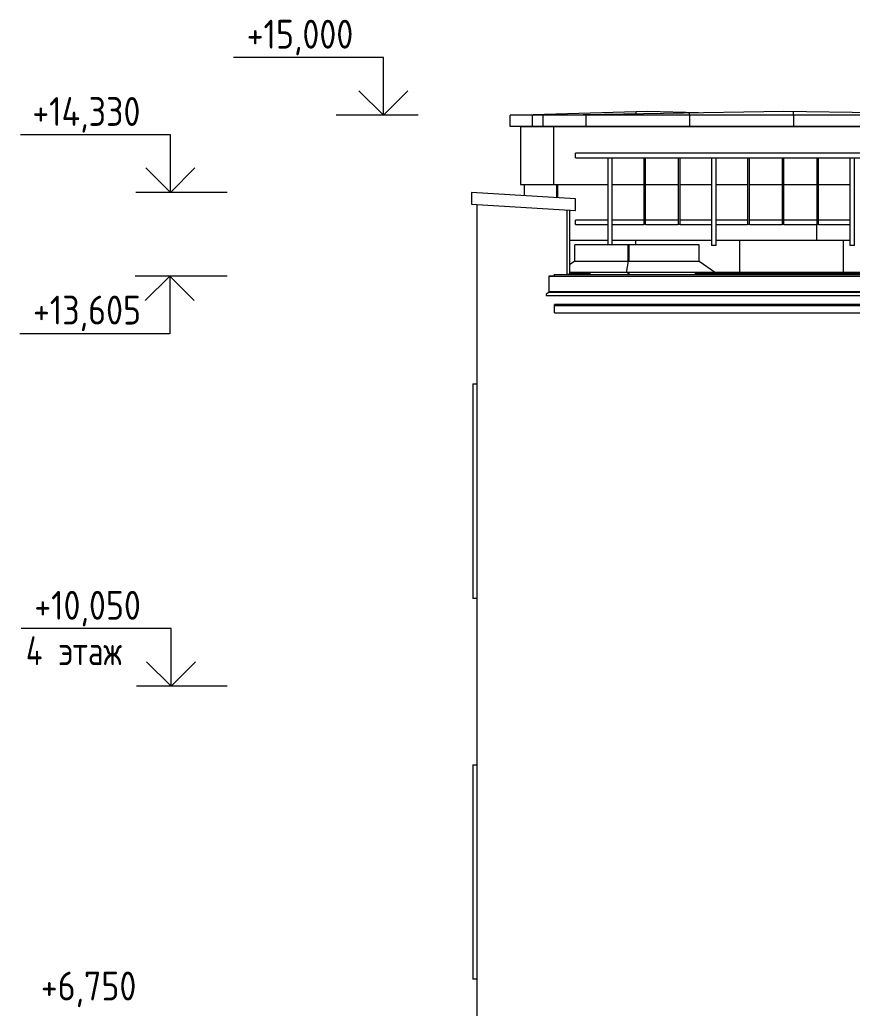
# Model space of a CAD drawing. Header units: millimetres. Extents: x -515342 to 330399, y -224905 to 507333.
# Drawn here: x 218882 to 226098, y 9327 to 17895 of the extents above; entities that cross this region are included whole.
import ezdxf

# ---------------------------------------------------------------- set-up
doc = ezdxf.new("R2010")
doc.units = ezdxf.units.MM
doc.layers.get('0').update_dxf_attribs({"lineweight": 0})
for name, color, linetype, lineweight in [('Аннотация', 7, 'Continuous', 0), ('Витраж', 7, 'Continuous', 0), ('Крыша', 7, 'Continuous', 0), ('Крыша штриховка', 7, 'Continuous', 0), ('Линии', 7, 'Continuous', 0), ('Обобщенные модели', 7, 'Continuous', 0), ('Ограждение', 7, 'Continuous', 0), ('Отметки', 7, 'Continuous', 0), ('Стены', 7, 'Continuous', 0), ('Стены внутренние', 7, 'Continuous', 0), ('Стены наружные', 7, 'Continuous', 0), ('Стены штриховка поверхности', 7, 'Continuous', 0)]:
    doc.layers.add(name, color=color, linetype=linetype, lineweight=lineweight)
doc.styles.add('GOST Common_1', font='', dxfattribs={"width": 0.9, "height": 250})
doc.styles.add('GOST Common_3', font='', dxfattribs={"width": 0.8, "height": 350})
doc.styles.get('GOST Common_1').set_extended_font_data('GOST Common')
doc.styles.get('GOST Common_3').set_extended_font_data('GOST Common')

# ---------------------------------------------------------------- blocks, each defined once
blk = doc.blocks.new('Прямоугольный импост - АР_Откос_Металлический_50х330 Коричневый Правый-V105-О_АР_Эскиз_Фасад 1-12 копия 1')
at = {"layer": 'Витраж'}
for p, q in [((-515, 9370), (-475, 9370)), ((-515, 9370), (-515, 7510)), ((-475, 7510), (-515, 7510))]:
    blk.add_line(p, q, dxfattribs=at)
blk = doc.blocks.new('Прямоугольный импост - АР_Откос_Металлический_50х330 Белый Правый-9899492-О_АР_Эскиз_Фасад 1-12 копия 1')
at = {"layer": 'Витраж'}
for p, q in [((-515, 2620), (-475, 2620)), ((-515, 2620), (-515, 760)), ((-475, 760), (-515, 760))]:
    blk.add_line(p, q, dxfattribs=at)
blk = doc.blocks.new('ASVP_ОМ_Водосточный желоб - Желоб 125-9912284-О_АР_Эскиз_Фасад 1-12 копия 1')
at = {"layer": 'Обобщенные модели'}
for p, q in [((195, 13287.5), (195, 13350)), ((16793.4, 13350), (195, 13350)), ((195, 13287.5), (16885.9, 13287.5))]:
    blk.add_line(p, q, dxfattribs=at)
blk = doc.blocks.new('FP_273-О_АР_Эскиз_Фасад 1-12 копия 1')
at = {"layer": 'Обобщенные модели'}
for p, q in [((16885.9, 13358.6), (195, 13358.6)), ((229, 13353.1), (229, 13359)), ((329, 13353.1), (329, 13359)), ((429, 13353.1), (429, 13359)), ((529, 13353.1), (529, 13359)), ((629, 13353.1), (629, 13359)), ((729, 13353.1), (729, 13359)), ((829, 13353.1), (829, 13359)), ((929, 13353.1), (929, 13359)), ((1029, 13353.1), (1029, 13359)), ((1129, 13353.1), (1129, 13359)), ((1229, 13353.1), (1229, 13359)), ((1329, 13353.1), (1329, 13359)), ((1429, 13353.1), (1429, 13359)), ((1529, 13353.1), (1529, 13359)), ((1629, 13353.1), (1629, 13359)), ((1729, 13353.1), (1729, 13359)), ((1829, 13353.1), (1829, 13359)), ((1929, 13353.1), (1929, 13359)), ((2029, 13353.1), (2029, 13359)), ((2129, 13353.1), (2129, 13359)), ((2229, 13353.1), (2229, 13359)), ((2329, 13353.1), (2329, 13359)), ((2429, 13353.1), (2429, 13359)), ((2529, 13353.1), (2529, 13359)), ((2629, 13353.1), (2629, 13359)), ((2729, 13353.1), (2729, 13359)), ((2829, 13353.1), (2829, 13359)), ((2929, 13353.1), (2929, 13359)), ((3029, 13353.1), (3029, 13359)), ((3129, 13353.1), (3129, 13359)), ((3229, 13353.1), (3229, 13359)), ((3329, 13353.1), (3329, 13359)), ((3429, 13353.1), (3429, 13359)), ((3529, 13353.1), (3529, 13359)), ((3629, 13353.1), (3629, 13359)), ((3729, 13353.1), (3729, 13359)), ((3829, 13353.1), (3829, 13359)), ((3929, 13353.1), (3929, 13359)), ((4029, 13353.1), (4029, 13359)), ((4129, 13353.1), (4129, 13359)), ((4229, 13353.1), (4229, 13359)), ((4329, 13353.1), (4329, 13359)), ((4429, 13353.1), (4429, 13359)), ((4529, 13353.1), (4529, 13359)), ((4629, 13353.1), (4629, 13359)), ((4729, 13353.1), (4729, 13359)), ((4829, 13353.1), (4829, 13359)), ((4929, 13353.1), (4929, 13359)), ((5029, 13353.1), (5029, 13359)), ((5129, 13353.1), (5129, 13359)), ((5229, 13353.1), (5229, 13359)), ((5329, 13353.1), (5329, 13359)), ((5429, 13353.1), (5429, 13359)), ((5529, 13353.1), (5529, 13359)), ((5629, 13353.1), (5629, 13359)), ((5729, 13353.1), (5729, 13359)), ((5829, 13353.1), (5829, 13359)), ((5929, 13353.1), (5929, 13359)), ((6029, 13353.1), (6029, 13359)), ((6129, 13353.1), (6129, 13359)), ((6229, 13353.1), (6229, 13359)), ((6329, 13353.1), (6329, 13359)), ((6429, 13353.1), (6429, 13359)), ((6529, 13353.1), (6529, 13359)), ((6629, 13353.1), (6629, 13359)), ((6729, 13353.1), (6729, 13359)), ((6829, 13353.1), (6829, 13359)), ((6929, 13353.1), (6929, 13359)), ((7029, 13353.1), (7029, 13359)), ((7129, 13353.1), (7129, 13359)), ((7229, 13353.1), (7229, 13359)), ((7329, 13353.1), (7329, 13359)), ((7429, 13353.1), (7429, 13359)), ((7529, 13353.1), (7529, 13359)), ((7629, 13353.1), (7629, 13359)), ((7729, 13353.1), (7729, 13359)), ((7829, 13353.1), (7829, 13359)), ((7929, 13353.1), (7929, 13359)), ((8029, 13353.1), (8029, 13359)), ((8129, 13353.1), (8129, 13359)), ((8229, 13353.1), (8229, 13359)), ((8329, 13353.1), (8329, 13359)), ((8429, 13353.1), (8429, 13359)), ((8529, 13353.1), (8529, 13359)), ((8629, 13353.1), (8629, 13359)), ((8729, 13353.1), (8729, 13359)), ((8829, 13353.1), (8829, 13359)), ((8929, 13353.1), (8929, 13359)), ((9029, 13353.1), (9029, 13359)), ((9129, 13353.1), (9129, 13359)), ((9229, 13353.1), (9229, 13359)), ((9329, 13353.1), (9329, 13359)), ((9429, 13353.1), (9429, 13359)), ((9529, 13353.1), (9529, 13359)), ((9629, 13353.1), (9629, 13359)), ((9729, 13353.1), (9729, 13359)), ((9829, 13353.1), (9829, 13359)), ((9929, 13353.1), (9929, 13359)), ((10029, 13353.1), (10029, 13359)), ((10129, 13353.1), (10129, 13359)), ((10229, 13353.1), (10229, 13359)), ((10329, 13353.1), (10329, 13359)), ((10429, 13353.1), (10429, 13359)), ((10529, 13353.1), (10529, 13359)), ((10629, 13353.1), (10629, 13359)), ((10729, 13353.1), (10729, 13359)), ((10829, 13353.1), (10829, 13359)), ((10929, 13353.1), (10929, 13359)), ((11029, 13353.1), (11029, 13359)), ((11129, 13353.1), (11129, 13359)), ((11229, 13353.1), (11229, 13359)), ((11329, 13353.1), (11329, 13359)), ((11429, 13353.1), (11429, 13359)), ((11529, 13353.1), (11529, 13359)), ((11629, 13353.1), (11629, 13359)), ((11729, 13353.1), (11729, 13359)), ((11829, 13353.1), (11829, 13359)), ((11929, 13353.1), (11929, 13359)), ((12029, 13353.1), (12029, 13359)), ((12129, 13353.1), (12129, 13359)), ((12229, 13353.1), (12229, 13359)), ((12329, 13353.1), (12329, 13359)), ((12429, 13353.1), (12429, 13359)), ((12529, 13353.1), (12529, 13359)), ((12629, 13353.1), (12629, 13359)), ((12729, 13353.1), (12729, 13359)), ((12829, 13353.1), (12829, 13359)), ((12929, 13353.1), (12929, 13359)), ((13029, 13353.1), (13029, 13359)), ((13129, 13353.1), (13129, 13359)), ((13229, 13353.1), (13229, 13359)), ((13329, 13353.1), (13329, 13359)), ((13429, 13353.1), (13429, 13359)), ((13529, 13353.1), (13529, 13359)), ((13629, 13353.1), (13629, 13359)), ((13729, 13353.1), (13729, 13359)), ((13829, 13353.1), (13829, 13359)), ((13929, 13353.1), (13929, 13359)), ((14029, 13353.1), (14029, 13359)), ((14129, 13353.1), (14129, 13359)), ((14229, 13353.1), (14229, 13359)), ((14329, 13353.1), (14329, 13359)), ((14429, 13353.1), (14429, 13359)), ((14529, 13353.1), (14529, 13359)), ((14629, 13353.1), (14629, 13359)), ((14729, 13353.1), (14729, 13359)), ((14829, 13353.1), (14829, 13359)), ((14929, 13353.1), (14929, 13359)), ((15029, 13353.1), (15029, 13359)), ((15129, 13353.1), (15129, 13359)), ((15229, 13353.1), (15229, 13359)), ((15329, 13353.1), (15329, 13359)), ((15429, 13353.1), (15429, 13359)), ((15529, 13353.1), (15529, 13359)), ((15629, 13353.1), (15629, 13359)), ((15729, 13353.1), (15729, 13359)), ((15829, 13353.1), (15829, 13359)), ((15929, 13353.1), (15929, 13359)), ((16029, 13353.1), (16029, 13359)), ((16129, 13353.1), (16129, 13359)), ((16229, 13353.1), (16229, 13359)), ((16329, 13353.1), (16329, 13359)), ((16429, 13353.1), (16429, 13359)), ((16529, 13353.1), (16529, 13359)), ((16629, 13353.1), (16629, 13359)), ((16729, 13353.1), (16729, 13359)), ((16829, 13353.1), (16829, 13359))]:
    blk.add_line(p, q, dxfattribs=at)
blk = doc.blocks.new('Влж_Решетка для желоба - Решетка 125-9884270-О_АР_Эскиз_Фасад 1-12 копия 1')
at = {"layer": 'Обобщенные модели'}
h = blk.add_hatch(dxfattribs=at)
h.set_pattern_fill('FP_14', color=256, style=0, pattern_type=2)
h.set_pattern_definition([(0, (-71.02, 0), (0, 100), []), (90, (-71.02, 0), (-100, 6e-15), [])])
h.paths.add_polyline_path([(16853.8, 13350), (16885.9, 13350), (16885.9, 13352), (195, 13352), (195, 13350), (16793.4, 13350)])
for p, q in [((195, 13352), (195, 13357.8)), ((195, 13350), (195, 13352)), ((195, 13352), (16885.9, 13352)), ((195, 13350), (16793.4, 13350)), ((16885.9, 13357.8), (16885.9, 13352)), ((16885.9, 13352), (16885.9, 13350))]:
    blk.add_line(p, q, dxfattribs=at)
blk.add_blockref('FP_273-О_АР_Эскиз_Фасад 1-12 копия 1', (0, 0), dxfattribs=at)
blk = doc.blocks.new('СД_Люблино_Фасады_rvt-1-О_АР_Эскиз_Фасад 1-12 копия 1')
at = {"layer": 'Стены внутренние'}
for p, q in [((-475, 200), (-475, 14226.9)), ((305, 13620.7), (305, 14179.3))]:
    blk.add_line(p, q, dxfattribs=at)
at = {"layer": 'Витраж', "lineweight": 9}
for name, p in [('Прямоугольный импост - АР_Откос_Металлический_50х330 Белый Правый-9899492-О_АР_Эскиз_Фасад 1-12 копия 1', (0, 10050)), ('Прямоугольный импост - АР_Откос_Металлический_50х330 Коричневый Правый-V105-О_АР_Эскиз_Фасад 1-12 копия 1', (0, 0))]:
    blk.add_blockref(name, p, dxfattribs=at)
at = {"layer": 'Обобщенные модели', "lineweight": 9}
for name in ['Влж_Решетка для желоба - Решетка 125-9884270-О_АР_Эскиз_Фасад 1-12 копия 1', 'ASVP_ОМ_Водосточный желоб - Желоб 125-9912284-О_АР_Эскиз_Фасад 1-12 копия 1']:
    blk.add_blockref(name, (0, 0), dxfattribs=at)
blk = doc.blocks.new('Ограждение - Ограждение-9809147-О_АР_Эскиз_Фасад 1-12 копия 1')
at = {"layer": 'Ограждение'}
for p, q in [((195, 13606.5), (145, 13605)), ((145, 13605), (16885, 13605)), ((145, 13605), (145, 13470)), ((143.8, 13466.7), (123.2, 13446.2)), ((143.8, 13466.7), (16886.2, 13466.7)), ((16885, 13470), (145, 13470)), ((127.3, 13436.4), (16902.7, 13436.4))]:
    blk.add_line(p, q, dxfattribs=at)
blk.add_open_spline([(145, 13470), (145, 13469.6), (144.9, 13468.8), (144.5, 13467.7), (144.1, 13467), (143.8, 13466.7)], degree=3, dxfattribs=at)
blk.add_open_spline([(123.2, 13446.2), (122.9, 13445.8), (122.3, 13445), (121.7, 13443.6), (121.5, 13442.1), (121.7, 13440.9), (122, 13439.9), (122.3, 13439.3), (122.7, 13438.6), (123.2, 13438.2), (123.5, 13437.8), (123.8, 13437.6), (124.1, 13437.4), (124.4, 13437.2), (124.8, 13437), (125.1, 13436.8), (125.5, 13436.7), (125.8, 13436.6), (126.2, 13436.5), (126.6, 13436.4), (126.9, 13436.4), (127.2, 13436.4), (127.3, 13436.4)], degree=3, knots=[-1, -1, -1, -1, -0.9166667, -0.8333333, -0.75, -0.6666667, -0.625, -0.5833333, -0.5416667, -0.5, -0.4791667, -0.4583333, -0.4375, -0.4166667, -0.3958333, -0.375, -0.3541667, -0.3333333, -0.3125, -0.2916667, -0.2708333, -0.25, -0.25, -0.25, -0.25], dxfattribs=at)
blk = doc.blocks.new('Ограждение - Ограждение-9810127-О_АР_Эскиз_Фасад 1-12 копия 1')
at = {"layer": 'Ограждение'}
blk.add_line((374, 14175), (375, 14175), dxfattribs=at)
blk = doc.blocks.new('Заглушка для парапетного отлива - Заглушка для парапетного отлива-9810502-О_АР_Эскиз_Фасад 1-12 копия 1')
at = {"layer": 'Обобщенные модели'}
for p, q in [((375, 14275), (-525, 14330)), ((-525, 14330), (-525, 14230)), ((-525, 14230), (375, 14175)), ((375, 14175), (375, 14275))]:
    blk.add_line(p, q, dxfattribs=at)
blk = doc.blocks.new('Прямоугольный импост - АР_Импост_40х40 _стойка ограждения на кровле_-10059441-О_АР_Эскиз_Фасад 1-12 копия 1')
at = {"layer": 'Витраж'}
for p, q in [((375, 14631), (375, 14671)), ((675, 14671), (375, 14671)), ((375, 14631), (675, 14631))]:
    blk.add_line(p, q, dxfattribs=at)
blk = doc.blocks.new('Прямоугольный импост - АР_Импост_40х40 _стойка ограждения на кровле_-10057260-О_АР_Эскиз_Фасад 1-12 копия 1')
at = {"layer": 'Витраж'}
for p, q in [((975, 14671), (675, 14671)), ((675, 14631), (975, 14631))]:
    blk.add_line(p, q, dxfattribs=at)
blk = doc.blocks.new('Прямоугольный импост - АР_Импост_40х40 _стойка ограждения на кровле_-V422-О_АР_Эскиз_Фасад 1-12 копия 1')
at = {"layer": 'Витраж'}
for p, q in [((655, 14631), (695, 14631)), ((655, 14631), (655, 14071)), ((695, 14071), (695, 14631))]:
    blk.add_line(p, q, dxfattribs=at)
blk = doc.blocks.new('Прямоугольный импост - АР_Импост_16х16 _вертикальное заполнение ограждений_-10061087-О_АР_Эскиз_Фасад 1-12 копия 1')
at = {"layer": 'Витраж'}
for p, q in [((16332, 14631), (16332, 14091)), ((16348, 14091), (16348, 14631)), ((16348, 14051), (16332, 14051))]:
    blk.add_line(p, q, dxfattribs=at)
blk = doc.blocks.new('Прямоугольный импост - АР_Импост_40х40 _поручень ограждения на кровле_-10061107-О_АР_Эскиз_Фасад 1-12 копия 1')
at = {"layer": 'Витраж'}
for p, q in [((50548, 14051), (50548, 14091)), ((50820, 14091), (50548, 14091)), ((50820, 14091), (50820, 14051)), ((50548, 14051), (50820, 14051))]:
    blk.add_line(p, q, dxfattribs=at)
blk = doc.blocks.new('Прямоугольный импост - АР_Импост_40х40 _поручень ограждения на кровле_-10061089-О_АР_Эскиз_Фасад 1-12 копия 1')
at = {"layer": 'Витраж'}
for p, q in [((50248, 14051), (50248, 14091)), ((50532, 14091), (50248, 14091)), ((50532, 14091), (50532, 14051)), ((50248, 14051), (50532, 14051))]:
    blk.add_line(p, q, dxfattribs=at)
blk = doc.blocks.new('Прямоугольный импост - АР_Импост_40х40 _поручень ограждения на кровле_-10061777-О_АР_Эскиз_Фасад 1-12 копия 1')
at = {"layer": 'Витраж'}
for p, q in [((375, 14051), (375, 14091)), ((655, 14091), (375, 14091)), ((655, 14091), (655, 14051)), ((375, 14051), (655, 14051))]:
    blk.add_line(p, q, dxfattribs=at)
blk = doc.blocks.new('Прямоугольный импост - АР_Импост_40х40 _стойка ограждения на кровле_-V423-О_АР_Эскиз_Фасад 1-12 копия 1')
at = {"layer": 'Витраж'}
for p, q in [((14755, 14071), (14755, 13871)), ((14795, 13871), (14795, 14071)), ((14795, 13871), (14755, 13871))]:
    blk.add_line(p, q, dxfattribs=at)
blk = doc.blocks.new('Прямоугольный импост - АР_Импост_40х40 _стойка ограждения на кровле_-V425-О_АР_Эскиз_Фасад 1-12 копия 1')
at = {"layer": 'Витраж'}
for p, q in [((8755, 14071), (8755, 13877.2)), ((8795, 13877.2), (8795, 14071))]:
    blk.add_line(p, q, dxfattribs=at)
blk = doc.blocks.new('Высотные отметки - Стрелка вверх-5091-О_АР_Эскиз_Фасад 1-12 копия 1')
at = {"layer": 'Аннотация'}
for p, q in [((-3130.3, 3900), (-4430.3, 3900)), ((-3130.3, 3400), (-3130.3, 3900)), ((-3130.3, 3400), (-3342.4, 3612.1)), ((-3130.3, 3400), (-2918.2, 3612.1)), ((-2830.3, 3400), (-3430.3, 3400))]:
    blk.add_line(p, q, dxfattribs=at)
blk = doc.blocks.new('Высотные отметки - Стрелка вниз-5092-О_АР_Эскиз_Фасад 1-12 копия 1')
at = {"layer": 'Аннотация'}
for p, q in [((-2834.3, 0), (-3434.3, 0)), ((-3134.3, 0), (-3346.5, -212.1)), ((-3134.3, 0), (-3134.3, -500)), ((-3134.3, 0), (-2922.2, -212.1)), ((-3134.3, -500), (-4434.3, -500))]:
    blk.add_line(p, q, dxfattribs=at)

msp = doc.modelspace()

# ---------------------------------------------------------------- hatches: boundary and pattern name
at = {"layer": 'Крыша штриховка'}
h = msp.add_hatch(dxfattribs=at)
h.set_pattern_fill('FP_64', color=256, style=0, pattern_type=2)
h.set_pattern_definition([(0, (223323.4, 16279), (0, 882.6), []), (90, (223323.4, 16279), (-900, 6e-14), [])])
h.paths.add_polyline_path([(223133.3997, 17067.9355), (223418.3997, 17067.9355), (224765.4729, 17090.5262), (224324.4194, 17102.9355), (223223.3997, 17070.5803)])
h = msp.add_hatch(dxfattribs=at)
h.set_pattern_fill('FP_63', color=256, style=0, pattern_type=2)
h.set_pattern_definition([(0, (223323, 15168), (0, 10000), []), (90, (223323.4, 15167.7), (-900, 6e-14), [])])
h.paths.add_polyline_path([(223418.3997, 16969.7355), (223418.3997, 17067.9355), (223133.3997, 17067.9355), (223133.3997, 16969.7355), (223383.3997, 16969.7355)])
h = msp.add_hatch(dxfattribs=at)
h.set_pattern_fill('FP_70', color=256, style=0, pattern_type=2)
h.set_pattern_definition([(0, (222888.4, 16101.3), (0, 1070.73), []), (90, (222888.4, 16101.3), (-900, 6e-14), [])])
h.paths.add_polyline_path([(225328.3997, 17067.9355), (227713.3997, 17067.9355), (225505.43, 17102.9355), (223418.3997, 17067.9355), (224855.9676, 17067.9355)])
h = msp.add_hatch(dxfattribs=at)
h.set_pattern_fill('FP_69', color=256, style=0, pattern_type=2)
h.set_pattern_definition([(0, (222888, 15168), (0, 10000), []), (90, (222888.4, 15167.7), (-900, 6e-14), [])])
h.paths.add_polyline_path([(227539.9851, 16969.7355), (227713.3997, 16969.7355), (227713.3997, 17067.9355), (223418.3997, 17067.9355), (223418.3997, 16969.7355), (227463.3997, 16969.7355)])
h = msp.add_hatch(dxfattribs=at)
h.set_pattern_fill('FP_51', color=256, style=0, pattern_type=2)
h.set_pattern_definition([(0, (223323.4, 15669.6), (0, 502.986), []), (90, (223323.4, 15669.6), (-900, 6e-14), [])])
h.paths.add_polyline_path([(226197.9763, 15707.3947), (226283.783, 15707.3947), (226418.5017, 15802.7355), (226418.5017, 15943.9355), (227278.3997, 15944.9355), (227278.3997, 15982.8911), (226118.3997, 15982.8911), (226118.3997, 15938.7355), (226078.3997, 15938.7355), (226078.3997, 15982.8911), (224918.3997, 15982.8911), (224918.3997, 15938.7355), (224878.3997, 15938.7355), (224878.3997, 15982.8911), (224018.3997, 15982.8911), (224018.3997, 15944.9355), (224771.9318, 15943.9355), (224771.9318, 15802.7355), (224905.4519, 15707.3947), (225974.3082, 15707.3947)])
h.paths.add_polyline_path([(230447.6707, 15707.3947), (231788.0216, 15707.3947), (231921.5244, 15802.7355), (231921.5244, 15943.9355), (232078.3997, 15944.9355), (232078.3997, 15982.8911), (230918.3997, 15982.8911), (230918.3997, 15938.7355), (230878.3997, 15938.7355), (230878.3997, 15982.8911), (229718.3997, 15982.8911), (229718.3997, 15944.9355), (230241.067, 15943.9355), (230241.067, 15802.7355), (230366.9437, 15707.3947), (230373.0952, 15707.3947)])
h.paths.add_polyline_path([(229098.5731, 15707.3947), (229224.4498, 15802.7355), (229224.4498, 15943.9355), (229678.3997, 15944.9355), (229678.3997, 15982.8911), (228518.3997, 15982.8911), (228518.3997, 15938.7355), (228478.3997, 15938.7355), (228478.3997, 15983.3947), (227318.3997, 15982.8911), (227318.3997, 15944.9355), (227506.5296, 15943.9355), (227506.5296, 15802.7355), (227641.2483, 15707.3947), (229092.4216, 15707.3947)])
h.paths.add_polyline_path([(234622.1658, 15707.3947), (234753.2008, 15802.7355), (234753.2008, 15943.9355), (235528.3997, 15944.9355), (235528.3997, 15983.3947), (234518.3997, 15983.3947), (234518.3997, 15938.7355), (234478.3997, 15938.7355), (234478.3997, 15983.3947), (233318.3997, 15982.8911), (233318.3997, 15938.7355), (233278.3997, 15938.7355), (233278.3997, 15983.3947), (232118.3997, 15982.8911), (232118.3997, 15944.9355), (232999.7322, 15943.9355), (232999.7322, 15802.7355), (233133.235, 15707.3947), (234615.7622, 15707.3947)])
h.paths.add_polyline_path([(223648.3997, 15770.4707), (223693.5849, 15802.7355), (223693.5849, 15943.9355), (223978.3997, 15944.9355), (223978.3997, 15982.8911), (223648.3997, 15982.8911), (223648.3997, 15802.7355)])
h = msp.add_hatch(dxfattribs=at)
h.set_pattern_fill('FP_52', color=256, style=0, pattern_type=2)
h.set_pattern_definition([(0, (223323.4, 15696), (0, 164.134), []), (90, (223323.4, 15696), (-900, 6e-14), [])])
h.paths.add_polyline_path([(227316.317, 15682.9355), (240158.3997, 15682.9355), (240158.3997, 15707.3947), (239847.7564, 15707.3758), (239853.9912, 15702.7355), (239719.63, 15701.9355), (239719.63, 15700.0643), (239372.2235, 15688.7839), (238685.049, 15694.4868), (238685.049, 15702.7355), (238550.6879, 15702.7355), (238556.9481, 15707.3947), (235942.5133, 15707.3947), (235948.9169, 15702.7355), (235811.4783, 15702.7355), (235811.4783, 15699.3817), (235410.6448, 15688.5894), (234753.2008, 15695.1693), (234753.2008, 15702.7355), (234615.7622, 15702.7355), (234622.1658, 15707.3947), (233133.235, 15707.3947), (233139.7592, 15702.7355), (232999.7322, 15702.7355), (232999.7322, 15697.7411), (232536.8976, 15687.6394), (231921.5244, 15695.2371), (231921.5244, 15702.7355), (231781.4975, 15702.7355), (231788.0216, 15707.3947), (230366.9437, 15707.3947), (230373.0952, 15702.7355), (230241.067, 15702.7355), (230241.067, 15692.8905), (229537.637, 15687.7493), (229224.4498, 15699.2966), (229224.4498, 15702.7355), (229092.4216, 15702.7355), (229098.5731, 15707.3947), (227641.2483, 15707.3947), (227647.8319, 15702.7355), (227506.5296, 15701.679), (227506.5296, 15696.5198), (226940.1802, 15687.9562), (226418.5017, 15697.2531), (226418.5017, 15702.7355), (226278.2777, 15703.4986), (226283.783, 15707.3947), (224905.4519, 15707.3947), (224911.9769, 15702.7355), (224771.9318, 15702.7355), (224771.9318, 15696.8195), (224156.9825, 15689.2125), (223693.5849, 15699.3073), (223693.5849, 15702.7355), (223648.3997, 15702.7355), (223648.3997, 15688.4347), (223518.3997, 15688.4347), (223518.3997, 15682.9355), (227092.6488, 15682.9355)])
at = {"layer": 'Стены штриховка поверхности'}
h = msp.add_hatch(dxfattribs=at)
h.set_pattern_fill('FP_215', color=256, style=0, pattern_type=2)
h.set_pattern_definition([(0, (223543, 15168), (0, 10000), []), (90, (223543.4, 15167.7), (-900, 6e-14), [])])
h.paths.add_polyline_path([(223548.3997, 16351.9021), (223548.3997, 16467.7355), (223538.3997, 16467.7355), (223538.3997, 16352.5133)])
h = msp.add_hatch(dxfattribs=at)
h.set_pattern_fill('FP_204', color=256, style=0, pattern_type=2)
h.set_pattern_definition([(0, (227588, 15168), (0, 10000), []), (90, (227588.4, 15167.7), (-900, 6e-14), [])])
h.paths.add_polyline_path([(224408.6313, 15982.8911), (224878.3997, 15983.3947), (224878.3997, 16118.7355), (224018.3997, 16118.7355), (224018.3997, 15982.8911), (224184.9632, 15982.8911)])
h.paths.add_polyline_path([(223648.3997, 15982.8911), (223978.3997, 15983.3947), (223978.3997, 16118.7355), (223698.3997, 16118.7355), (223698.3997, 16158.7355), (223978.3997, 16158.7355), (223978.3997, 16467.7355), (223648.3997, 16467.7355), (223648.3997, 16345.791), (223698.3997, 16341.7842), (223697.3997, 16242.7966), (223648.3997, 16245.791), (223648.3997, 15983.3947)])
h.paths.add_polyline_path([(224918.3997, 15982.8911), (226078.3997, 15983.3947), (226078.3997, 16118.7355), (224918.3997, 16118.7355), (224918.3997, 15983.3947)])
h.paths.add_polyline_path([(226868.9807, 15982.8911), (227278.3997, 15983.3947), (227278.3997, 16118.7355), (226118.3997, 16118.7355), (226118.3997, 15982.8911), (226645.3126, 15982.8911)])
h.paths.add_polyline_path([(227539.9851, 15982.8911), (227593.3997, 15983.3947), (227593.3997, 16118.7355), (227318.3997, 16118.7355), (227318.3997, 15982.8911), (227463.3997, 15982.8911)])
h.paths.add_polyline_path([(226390.3997, 16158.7355), (226390.3997, 16467.7355), (226118.3997, 16467.7355), (226118.3997, 16158.7355), (226197.9763, 16158.7355)])
h.paths.add_polyline_path([(226406.3997, 16158.7355), (226690.3997, 16158.7355), (226690.3997, 16467.7355), (226406.3997, 16467.7355), (226406.3997, 16166.7768)])
h.paths.add_polyline_path([(225750.6401, 16158.7355), (225790.3997, 16158.7355), (225790.3997, 16467.7355), (225506.3997, 16467.7355), (225506.3997, 16158.7355), (225521.6728, 16158.7355)])
h.paths.add_polyline_path([(227539.9851, 16158.7355), (227590.3997, 16158.7355), (227590.3997, 16467.7355), (227318.3997, 16467.7355), (227318.3997, 16158.7355), (227463.3997, 16158.7355)])
h.paths.add_polyline_path([(226078.3997, 16158.7355), (226078.3997, 16467.7355), (225806.3997, 16467.7355), (225806.3997, 16158.7355)])
h.paths.add_polyline_path([(225190.3997, 16158.7355), (225190.3997, 16467.7355), (224918.3997, 16467.7355), (224918.3997, 16158.7355)])
h.paths.add_polyline_path([(225206.3997, 16158.7355), (225490.3997, 16158.7355), (225490.3997, 16467.7355), (225206.3997, 16467.7355), (225206.3997, 16166.7768)])
h.paths.add_polyline_path([(224855.9676, 16158.7355), (224878.3997, 16158.7355), (224878.3997, 16467.7355), (224606.3997, 16467.7355), (224606.3997, 16158.7355), (224632.2995, 16158.7355)])
h.paths.add_polyline_path([(224018.3997, 16158.7355), (224290.3997, 16158.7355), (224290.3997, 16467.7355), (224018.3997, 16467.7355), (224018.3997, 16166.7768)])
h.paths.add_polyline_path([(226868.9807, 16158.7355), (226990.3997, 16158.7355), (226990.3997, 16467.7355), (226706.3997, 16467.7355), (226706.3997, 16158.7355)])
h.paths.add_polyline_path([(227092.6488, 16158.7355), (227278.3997, 16158.7355), (227278.3997, 16467.7355), (227006.3997, 16467.7355), (227006.3997, 16158.7355)])
h.paths.add_polyline_path([(224306.3997, 16158.7355), (224590.3997, 16158.7355), (224590.3997, 16467.7355), (224306.3997, 16467.7355), (224306.3997, 16166.7768)])
h = msp.add_hatch(dxfattribs=at)
h.set_pattern_fill('FP_178', color=256, style=0, pattern_type=2)
h.set_pattern_definition([(0, (224154, 15168), (0, 10000), []), (90, (224154, 15167.74), (-541.63, 3e-14), [])])
h.paths.add_polyline_path([(224156.9825, 15689.2125), (224156.9825, 15702.7355), (223699.6031, 15702.7355), (223699.6031, 15699.1762), (223961.2951, 15693.4754)])
h.paths.add_polyline_path([(223737.627, 15802.7355), (224156.9825, 15802.7355), (224156.9825, 15943.9355), (223699.6031, 15943.9355), (223699.6031, 15802.7355), (223707.5894, 15802.7355)])
h = msp.add_hatch(dxfattribs=at)
h.set_pattern_fill('FP_179', color=256, style=0, pattern_type=2)
h.set_pattern_definition([(0, (224161, 15168), (0, 10000), []), (90, (224161, 15167.7), (-718.8, 4e-14), [])])
h.paths.add_polyline_path([(224156.9825, 15689.2125), (224164.9689, 15689.6152), (224164.9689, 15702.7355), (224156.9825, 15701.6452), (224156.9825, 15689.8592)])
h.paths.add_polyline_path([(224164.9689, 15802.7355), (224164.9689, 15943.9355), (224156.9825, 15943.9355), (224156.9825, 15802.7355)])

# ---------------------------------------------------------------- linework, layer by layer
at = {"layer": 'Крыша'}
for p, q in [((223133.3997, 17067.9355), (224324.4194, 17102.9355)), ((223133.3997, 16969.7355), (223133.3997, 17067.9355)), ((235498.3997, 17067.9355), (223133.3997, 17067.9355)), ((223418.3997, 17067.9355), (225505.43, 17102.9355)), ((223418.3997, 16969.7355), (223418.3997, 17067.9355)), ((224324.4194, 17102.9355), (224765.4729, 17090.5262)), ((225505.43, 17102.9355), (227713.3997, 17067.9355)), ((235408.3997, 16969.7355), (223133.3997, 16969.7355)), ((224757.9273, 15944.9355), (223707.5894, 15944.9355)), ((223518.3997, 15674.2355), (223518.3997, 15688.4347)), ((324758.3997, 15682.9355), (223518.3997, 15682.9355)), ((224905.4519, 15707.3947), (226283.783, 15707.3947))]:
    msp.add_line(p, q, dxfattribs=at)
at = {"layer": 'Линии'}
for p, q in [((222223.3997, 17067.9355), (221623.3997, 17067.9355)), ((220680.6997, 16397.7355), (220020.6997, 16397.7355)), ((220680.6997, 15672.7355), (220020.6997, 15672.7355)), ((220680.6997, 12117.7355), (220020.6997, 12117.7355))]:
    msp.add_line(p, q, dxfattribs=at)
at = {"layer": 'Отметки'}
for p, q in [((222223.3997, 17067.9355), (222034.4251, 17067.9355)), ((220680.6997, 16397.7355), (220187.278, 16397.7355)), ((220680.6997, 15672.7355), (220181.9898, 15672.7355)), ((220680.6997, 12117.7355), (220193.0258, 12117.7355))]:
    msp.add_line(p, q, dxfattribs=at)
at = {"layer": 'Стены'}
for p, q in [((223693.5849, 15802.7355), (223648.3997, 15770.4707)), ((223693.5849, 15802.7355), (224771.9318, 15802.7355)), ((224156.9825, 15802.7355), (224137.3004, 15702.7355)), ((224771.9318, 15802.7355), (224911.9769, 15702.7355)), ((224911.9769, 15702.7355), (223648.3997, 15702.7355))]:
    msp.add_line(p, q, dxfattribs=at)
at = {"layer": 'Стены внутренние'}
for p, q in [((223223.3997, 16967.7355), (223223.3997, 16467.7355)), ((227623.3997, 16967.7355), (223223.3997, 16967.7355)), ((223508.3997, 16967.7355), (223508.3997, 16467.7355)), ((223223.3997, 16467.7355), (223978.3997, 16467.7355)), ((224018.3997, 16467.7355), (224290.3997, 16467.7355)), ((224306.3997, 16467.7355), (224590.3997, 16467.7355)), ((224606.3997, 16467.7355), (224878.3997, 16467.7355)), ((224918.3997, 16467.7355), (225190.3997, 16467.7355)), ((225206.3997, 16467.7355), (225490.3997, 16467.7355)), ((225506.3997, 16467.7355), (225790.3997, 16467.7355)), ((225806.3997, 16467.7355), (226078.3997, 16467.7355))]:
    msp.add_line(p, q, dxfattribs=at)
at = {"layer": 'Стены наружные'}
for p, q in [((223253.3997, 16467.7355), (223253.3997, 16369.9299)), ((223538.3997, 16352.5133), (223538.3997, 16467.7355)), ((223628.3997, 15688.4347), (223628.3997, 16247.0133)), ((223648.3997, 16245.791), (223648.3997, 15688.4347)), ((223648.3997, 15982.8911), (223978.3997, 15982.8911)), ((223693.5849, 15802.7355), (223693.5849, 15943.9355)), ((224771.9318, 15943.9355), (223693.5849, 15943.9355)), ((224018.3997, 15982.8911), (224878.3997, 15982.8911)), ((224156.9825, 15802.7355), (224156.9825, 15943.9355)), ((224771.9318, 15802.7355), (224771.9318, 15943.9355)), ((224918.3997, 15982.8911), (226078.3997, 15982.8911)), ((223628.3997, 15688.4347), (223648.3997, 15688.4347)), ((223693.5849, 15699.3073), (223693.5849, 15702.7355)), ((224156.9825, 15689.2125), (224156.9825, 15702.7355)), ((224771.9318, 15696.8195), (224771.9318, 15702.7355))]:
    msp.add_line(p, q, dxfattribs=at)

# ---------------------------------------------------------------- block references
msp.add_blockref('СД_Люблино_Фасады_rvt-1-О_АР_Эскиз_Фасад 1-12 копия 1', (223323.3997, 2067.7355))
at = {"layer": 'Витраж'}
for name, p in [('Прямоугольный импост - АР_Импост_40х40 _стойка ограждения на кровле_-10059441-О_АР_Эскиз_Фасад 1-12 копия 1', (223323.3997, 2067.7355)), ('Прямоугольный импост - АР_Импост_40х40 _стойка ограждения на кровле_-10057260-О_АР_Эскиз_Фасад 1-12 копия 1', (223323.3997, 2067.7355)), ('Прямоугольный импост - АР_Импост_40х40 _стойка ограждения на кровле_-10057260-О_АР_Эскиз_Фасад 1-12 копия 1', (223623.3997, 2067.7355)), ('Прямоугольный импост - АР_Импост_40х40 _стойка ограждения на кровле_-10057260-О_АР_Эскиз_Фасад 1-12 копия 1', (223923.3997, 2067.7355)), ('Прямоугольный импост - АР_Импост_40х40 _стойка ограждения на кровле_-10057260-О_АР_Эскиз_Фасад 1-12 копия 1', (224223.3997, 2067.7355)), ('Прямоугольный импост - АР_Импост_40х40 _стойка ограждения на кровле_-10057260-О_АР_Эскиз_Фасад 1-12 копия 1', (224523.3997, 2067.7355)), ('Прямоугольный импост - АР_Импост_40х40 _стойка ограждения на кровле_-10057260-О_АР_Эскиз_Фасад 1-12 копия 1', (224823.3997, 2067.7355)), ('Прямоугольный импост - АР_Импост_40х40 _стойка ограждения на кровле_-10057260-О_АР_Эскиз_Фасад 1-12 копия 1', (225123.3997, 2067.7355)), ('Прямоугольный импост - АР_Импост_40х40 _стойка ограждения на кровле_-10057260-О_АР_Эскиз_Фасад 1-12 копия 1', (225423.3997, 2067.7355)), ('Прямоугольный импост - АР_Импост_40х40 _стойка ограждения на кровле_-V422-О_АР_Эскиз_Фасад 1-12 копия 1', (223323.3997, 2067.7355)), ('Прямоугольный импост - АР_Импост_16х16 _вертикальное заполнение ограждений_-10061087-О_АР_Эскиз_Фасад 1-12 копия 1', (207958.3997, 2067.7355)), ('Прямоугольный импост - АР_Импост_16х16 _вертикальное заполнение ограждений_-10061087-О_АР_Эскиз_Фасад 1-12 копия 1', (208258.3997, 2067.7355)), ('Прямоугольный импост - АР_Импост_40х40 _стойка ограждения на кровле_-V422-О_АР_Эскиз_Фасад 1-12 копия 1', (224223.3997, 2067.7355)), ('Прямоугольный импост - АР_Импост_16х16 _вертикальное заполнение ограждений_-10061087-О_АР_Эскиз_Фасад 1-12 копия 1', (208858.3997, 2067.7355)), ('Прямоугольный импост - АР_Импост_16х16 _вертикальное заполнение ограждений_-10061087-О_АР_Эскиз_Фасад 1-12 копия 1', (209158.3997, 2067.7355)), ('Прямоугольный импост - АР_Импост_16х16 _вертикальное заполнение ограждений_-10061087-О_АР_Эскиз_Фасад 1-12 копия 1', (209458.3997, 2067.7355)), ('Прямоугольный импост - АР_Импост_40х40 _стойка ограждения на кровле_-V422-О_АР_Эскиз_Фасад 1-12 копия 1', (225423.3997, 2067.7355)), ('Прямоугольный импост - АР_Импост_40х40 _поручень ограждения на кровле_-10061777-О_АР_Эскиз_Фасад 1-12 копия 1', (223323.3997, 2067.7355)), ('Прямоугольный импост - АР_Импост_40х40 _стойка ограждения на кровле_-V425-О_АР_Эскиз_Фасад 1-12 копия 1', (215223.3997, 2067.7355)), ('Прямоугольный импост - АР_Импост_40х40 _поручень ограждения на кровле_-10061107-О_АР_Эскиз_Фасад 1-12 копия 1', (173470.3997, 2067.7355)), ('Прямоугольный импост - АР_Импост_40х40 _поручень ограждения на кровле_-10061089-О_АР_Эскиз_Фасад 1-12 копия 1', (174058.3997, 2067.7355)), ('Прямоугольный импост - АР_Импост_40х40 _поручень ограждения на кровле_-10061107-О_АР_Эскиз_Фасад 1-12 копия 1', (174058.3997, 2067.7355)), ('Прямоугольный импост - АР_Импост_40х40 _стойка ограждения на кровле_-V423-О_АР_Эскиз_Фасад 1-12 копия 1', (210123.3997, 2067.7355)), ('Прямоугольный импост - АР_Импост_40х40 _поручень ограждения на кровле_-10061107-О_АР_Эскиз_Фасад 1-12 копия 1', (174370.3997, 2067.7355)), ('Прямоугольный импост - АР_Импост_40х40 _поручень ограждения на кровле_-10061089-О_АР_Эскиз_Фасад 1-12 копия 1', (174958.3997, 2067.7355)), ('Прямоугольный импост - АР_Импост_40х40 _поручень ограждения на кровле_-10061089-О_АР_Эскиз_Фасад 1-12 копия 1', (175258.3997, 2067.7355)), ('Прямоугольный импост - АР_Импост_40х40 _поручень ограждения на кровле_-10061107-О_АР_Эскиз_Фасад 1-12 копия 1', (175258.3997, 2067.7355)), ('Прямоугольный импост - АР_Импост_40х40 _стойка ограждения на кровле_-V423-О_АР_Эскиз_Фасад 1-12 копия 1', (211323.3997, 2067.7355))]:
    msp.add_blockref(name, p, dxfattribs=at)
at = {"layer": 'Обобщенные модели'}
msp.add_blockref('Заглушка для парапетного отлива - Заглушка для парапетного отлива-9810502-О_АР_Эскиз_Фасад 1-12 копия 1', (223323.3997, 2067.7355), dxfattribs=at)
at = {"layer": 'Ограждение'}
for name in ['Ограждение - Ограждение-9810127-О_АР_Эскиз_Фасад 1-12 копия 1', 'Ограждение - Ограждение-9809147-О_АР_Эскиз_Фасад 1-12 копия 1']:
    msp.add_blockref(name, (223323.3997, 2067.7355), dxfattribs=at)
at = {"layer": 'Отметки'}
for name, p in [('Высотные отметки - Стрелка вверх-5091-О_АР_Эскиз_Фасад 1-12 копия 1', (225164.7334, 13667.9355)), ('Высотные отметки - Стрелка вверх-5091-О_АР_Эскиз_Фасад 1-12 копия 1', (223317.5863, 12997.7355)), ('Высотные отметки - Стрелка вниз-5092-О_АР_Эскиз_Фасад 1-12 копия 1', (223316.3256, 15672.7355)), ('Высотные отметки - Стрелка вверх-5091-О_АР_Эскиз_Фасад 1-12 копия 1', (223323.334, 8717.7355))]:
    msp.add_blockref(name, p, dxfattribs=at)

# ---------------------------------------------------------------- texts
at = {"layer": 'Аннотация', "char_height": 250, "attachment_point": 1, "style": 'GOST Common_3'}
for s, insert, width in [('4 ', (218935.4351, 12550.8911), 344.725625), ('этаж', (219219.8622, 12550.8911), 1002.109375)]:
    msp.add_mtext(s, dxfattribs=dict(at, insert=insert, width=width))
at = {"layer": 'Отметки', "char_height": 250, "attachment_point": 1, "line_spacing_factor": 1.022761, "style": 'GOST Common_1'}
for s, insert, width in [('+15,000', (220849.1789, 17894.6426), 1164.590943), ('+14,330', (218990.7178, 17224.4426), 1191.744618), ('+13,605', (218996.7435, 15503.2921), 1164.590943), ('+10,050', (219007.7795, 12944.4426), 1164.590943), ('+6,750', (219064.3497, 9644.4426), 1028.822569)]:
    msp.add_mtext(s, dxfattribs=dict(at, insert=insert, width=width))

doc.saveas('drawing.dxf')
